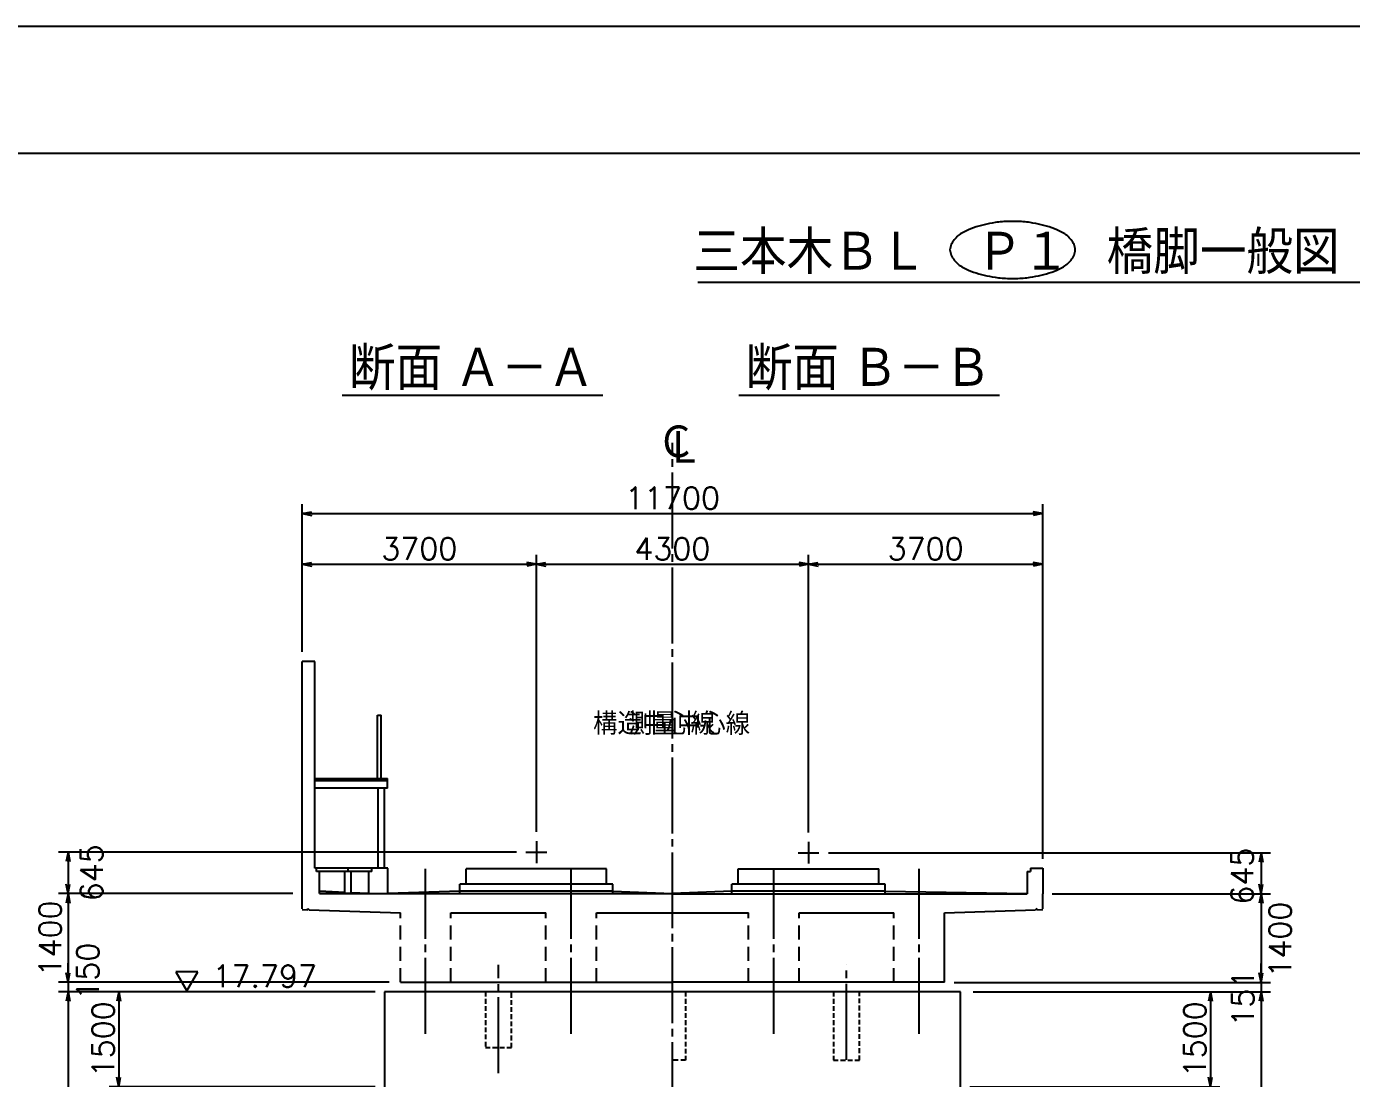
# Model space of a CAD drawing. Extents: x 284700 to 368800, y 984 to 60384.
# Drawn here: x 308585 to 329522, y 43762 to 60384 of the extents above; entities that cross this region are included whole.
import ezdxf
from ezdxf.enums import TextEntityAlignment as Align

# ---------------------------------------------------------------- set-up
doc = ezdxf.new("R2010")
doc.units = 0
doc.header["$LTSCALE"] = 300
doc.header["$MEASUREMENT"] = 0
doc.linetypes.add('HIDDEN', pattern=[0.375, 0.25, -0.125])
doc.linetypes.add('TEN1SEN1', pattern=[25, 20, -1.5, 2, -1.5])
doc.layers.get('0').update_dxf_attribs({"linetype": 'CONTINUOUS'})
doc.layers.get('DEFPOINTS').update_dxf_attribs({"linetype": 'CONTINUOUS'})
for name, color, linetype in [('寸法', 1, 'CONTINUOUS'), ('枠', 2, 'CONTINUOUS'), ('構造上部', 4, 'CONTINUOUS'), ('構造線', 3, 'CONTINUOUS'), ('記号-1', 7, 'CONTINUOUS')]:
    doc.layers.add(name, color=color, linetype=linetype)
doc.styles.add('MS明朝', font='MS PMincho.ttf')
doc.styles.get("Standard").update_dxf_attribs({"font": 'romans.shx', "bigfont": 'extfont.shx'})
doc.styles.add('ｽﾀｲﾙ1', font='txt.shx', dxfattribs={"bigfont": 'bigfont.shx'})
doc.dimstyles.new('DIMST1_100', dxfattribs={"dimscale": 100, "dimtxt": 3.5, "dimasz": 1.5, "dimexe": 1.5, "dimexo": 1.5, "dimgap": 0.7, "dimtad": 1, "dimdec": 0, "dimzin": 0, "dimdsep": 46, "dimtxsty": 'Standard', "dimblk": 'arrow_1', "dimcen": 1.5, "dimdle": 3, "dimclrd": 1, "dimclre": 1, "dimclrt": 3, "dimaunit": 1, "dimadec": 3, "dimazin": 0, "dimtfac": 1, "dimtdec": 0, "dimtmove": 2, "dimatfit": 3, "dimldrblk": 'OPEN30', "dimfxl": 0, "dimtvp": 0.7, "dimtolj": 1, "dimtzin": 0, "dimarcsym": 0})

# ---------------------------------------------------------------- blocks, each defined once
blk = doc.blocks.new('arrow_1')
at = {"color": 0}
for p, q in [((0, 0), (-1, 0.2)), ((0, 0), (-1, -0.2)), ((-1, 0), (0, 0))]:
    blk.add_line(p, q, dxfattribs=at)
blk = doc.blocks.new('*D6')
at = {"layer": 'DEFPOINTS', "color": 0}
for p in [(314242, 45131), (309242, 36631), (314242, 36631)]:
    blk.add_point(p, dxfattribs=at)
at = {"layer": '寸法', "color": 1, "lineweight": -2}
for p, q in [((314092, 45131), (309092, 45131)), ((309242, 44981), (309242, 36781)), ((314092, 36631), (309092, 36631))]:
    blk.add_line(p, q, dxfattribs=at)
at = {"layer": '寸法', "color": 1, "lineweight": -2, "xscale": 150, "yscale": 150, "zscale": 150}
for p, rotation in [((309242, 45131), 90), ((309242, 36631), 270)]:
    blk.add_blockref('arrow_1', p, dxfattribs=dict(at, rotation=rotation))
at = {"layer": '寸法', "color": 3, "insert": (308997, 40881), "char_height": 350, "attachment_point": 5, "rotation": 90}
blk.add_mtext('\\A1;8500', dxfattribs=at)
blk = doc.blocks.new('_Open30')
at = {"layer": '記号-1', "color": 0, "linetype": 'Continuous', "lineweight": -2}
for p, q in [((-1, 0.27), (0, 0)), ((0, 0), (-1, -0.27)), ((0, 0), (-1, 0))]:
    blk.add_line(p, q, dxfattribs=at)
blk = doc.blocks.new('*D9')
at = {"layer": 'DEFPOINTS', "color": 0}
for p in [(323392, 45131), (323342, 36631), (328092, 36631)]:
    blk.add_point(p, dxfattribs=at)
at = {"layer": '寸法', "color": 1, "lineweight": -2}
for p, q in [((323542, 45131), (328242, 45131)), ((328092, 44981), (328092, 36781)), ((323492, 36631), (328242, 36631))]:
    blk.add_line(p, q, dxfattribs=at)
at = {"layer": '寸法', "color": 1, "lineweight": -2, "xscale": 150, "yscale": 150, "zscale": 150}
for p, rotation in [((328092, 45131), 90), ((328092, 36631), 270)]:
    blk.add_blockref('arrow_1', p, dxfattribs=dict(at, rotation=rotation))
at = {"layer": '寸法', "color": 3, "insert": (327847, 40881), "char_height": 350, "attachment_point": 5, "rotation": 90}
blk.add_mtext('\\A1;8500', dxfattribs=at)
blk = doc.blocks.new('*D14')
at = {"layer": 'DEFPOINTS', "color": 0}
for p in [(312792, 46683), (309242, 45282), (314467, 45282)]:
    blk.add_point(p, dxfattribs=at)
at = {"layer": '寸法', "color": 1, "lineweight": -2}
for p, q in [((312642, 46683), (309092, 46683)), ((309242, 46533), (309242, 45432)), ((314317, 45282), (309092, 45282))]:
    blk.add_line(p, q, dxfattribs=at)
at = {"layer": '寸法', "color": 1, "lineweight": -2, "xscale": 150, "yscale": 150, "zscale": 150}
for p, rotation in [((309242, 46683), 90), ((309242, 45282), 270)]:
    blk.add_blockref('arrow_1', p, dxfattribs=dict(at, rotation=rotation))
at = {"layer": '寸法', "color": 3, "insert": (308959, 45974), "char_height": 350, "attachment_point": 5, "rotation": 90}
blk.add_mtext('\\A1;1400', dxfattribs=at)
blk = doc.blocks.new('*D15')
at = {"layer": 'DEFPOINTS', "color": 0}
for p in [(314467, 45282), (309242, 45131), (314242, 45131)]:
    blk.add_point(p, dxfattribs=at)
at = {"layer": '寸法', "color": 1, "lineweight": -2}
for p, q in [((309242, 45432), (309242, 45582)), ((314317, 45282), (309092, 45282)), ((309242, 45282), (309242, 45131)), ((314092, 45131), (309092, 45131)), ((309242, 44981), (309242, 44831))]:
    blk.add_line(p, q, dxfattribs=at)
at = {"layer": '寸法', "color": 1, "lineweight": -2, "xscale": 150, "yscale": 150, "zscale": 150}
for p, rotation in [((309242, 45282), 270), ((309242, 45131), 90)]:
    blk.add_blockref('arrow_1', p, dxfattribs=dict(at, rotation=rotation))
at = {"layer": '寸法', "color": 3, "insert": (309555, 45456), "char_height": 350, "attachment_point": 5, "rotation": 90}
blk.add_mtext('\\A1;150', dxfattribs=at)
blk = doc.blocks.new('*D16')
at = {"layer": 'DEFPOINTS', "color": 0}
for p in [(323092, 45281), (323392, 45131), (328092, 45131)]:
    blk.add_point(p, dxfattribs=at)
at = {"layer": '寸法', "color": 1, "lineweight": -2}
for p, q in [((328092, 45431), (328092, 45581)), ((323242, 45281), (328242, 45281)), ((328092, 45281), (328092, 45131)), ((323542, 45131), (328242, 45131)), ((328092, 44981), (328092, 44831))]:
    blk.add_line(p, q, dxfattribs=at)
at = {"layer": '寸法', "color": 1, "lineweight": -2, "xscale": 150, "yscale": 150, "zscale": 150}
for p, rotation in [((328092, 45281), 270), ((328092, 45131), 90)]:
    blk.add_blockref('arrow_1', p, dxfattribs=dict(at, rotation=rotation))
at = {"layer": '寸法', "color": 3, "insert": (327806, 45031), "char_height": 350, "attachment_point": 5, "rotation": 90}
blk.add_mtext('\\A1;151', dxfattribs=at)
blk = doc.blocks.new('*D18')
at = {"layer": 'DEFPOINTS', "color": 0}
for p in [(314242, 45131), (310042, 43631), (314242, 43631)]:
    blk.add_point(p, dxfattribs=at)
at = {"layer": '寸法', "color": 1, "lineweight": -2}
for p, q in [((314092, 45131), (309892, 45131)), ((310042, 44981), (310042, 43781)), ((314092, 43631), (309892, 43631))]:
    blk.add_line(p, q, dxfattribs=at)
at = {"layer": '寸法', "color": 1, "lineweight": -2, "xscale": 150, "yscale": 150, "zscale": 150}
for p, rotation in [((310042, 45131), 90), ((310042, 43631), 270)]:
    blk.add_blockref('arrow_1', p, dxfattribs=dict(at, rotation=rotation))
at = {"layer": '寸法', "color": 3, "insert": (309797, 44381), "char_height": 350, "attachment_point": 5, "rotation": 90}
blk.add_mtext('\\A1;1500', dxfattribs=at)
blk = doc.blocks.new('*D23')
at = {"layer": 'DEFPOINTS', "color": 0}
for p in [(323392, 45131), (323342, 43631), (327292, 43631)]:
    blk.add_point(p, dxfattribs=at)
at = {"layer": '寸法', "color": 1, "lineweight": -2}
for p, q in [((323542, 45131), (327442, 45131)), ((327292, 44981), (327292, 43781)), ((323492, 43631), (327442, 43631))]:
    blk.add_line(p, q, dxfattribs=at)
at = {"layer": '寸法', "color": 1, "lineweight": -2, "xscale": 150, "yscale": 150, "zscale": 150}
for p, rotation in [((327292, 45131), 90), ((327292, 43631), 270)]:
    blk.add_blockref('arrow_1', p, dxfattribs=dict(at, rotation=rotation))
at = {"layer": '寸法', "color": 3, "insert": (327047, 44381), "char_height": 350, "attachment_point": 5, "rotation": 90}
blk.add_mtext('\\A1;1500', dxfattribs=at)
blk = doc.blocks.new('*D24')
at = {"layer": 'DEFPOINTS', "color": 0}
for p in [(316477, 47339), (309242, 46683), (312942, 46683)]:
    blk.add_point(p, dxfattribs=at)
at = {"layer": '寸法', "color": 1, "lineweight": -2}
for p, q in [((316327, 47339), (309092, 47339)), ((309242, 47189), (309242, 46833)), ((312792, 46683), (309092, 46683))]:
    blk.add_line(p, q, dxfattribs=at)
at = {"layer": '寸法', "color": 1, "lineweight": -2, "xscale": 150, "yscale": 150, "zscale": 150}
for p, rotation in [((309242, 47339), 90), ((309242, 46683), 270)]:
    blk.add_blockref('arrow_1', p, dxfattribs=dict(at, rotation=rotation))
at = {"layer": '寸法', "color": 3, "insert": (309614, 47012), "char_height": 350, "attachment_point": 5, "rotation": 90}
blk.add_mtext('\\A1;645', dxfattribs=at)
blk = doc.blocks.new('*D25')
at = {"layer": 'DEFPOINTS', "color": 0}
for p in [(321107, 47328), (324792, 46681), (328092, 46681)]:
    blk.add_point(p, dxfattribs=at)
at = {"layer": '寸法', "color": 1, "lineweight": -2}
for p, q in [((321257, 47328), (328242, 47328)), ((328092, 47178), (328092, 46831)), ((324942, 46681), (328242, 46681))]:
    blk.add_line(p, q, dxfattribs=at)
at = {"layer": '寸法', "color": 1, "lineweight": -2, "xscale": 150, "yscale": 150, "zscale": 150}
for p, rotation in [((328092, 47328), 90), ((328092, 46681), 270)]:
    blk.add_blockref('arrow_1', p, dxfattribs=dict(at, rotation=rotation))
at = {"layer": '寸法', "color": 3, "insert": (327794, 46960), "char_height": 350, "attachment_point": 5, "rotation": 90}
blk.add_mtext('\\A1;645', dxfattribs=at)
blk = doc.blocks.new('*D65')
at = {"layer": 'DEFPOINTS', "color": 0}
for p in [(324643, 52687), (312942, 50351), (324643, 47083)]:
    blk.add_point(p, dxfattribs=at)
at = {"layer": '寸法', "color": 1, "lineweight": -2}
for p, q in [((312942, 50501), (312942, 52837)), ((324643, 47233), (324643, 52837)), ((313092, 52687), (324493, 52687))]:
    blk.add_line(p, q, dxfattribs=at)
at = {"layer": '寸法', "color": 1, "lineweight": -2, "xscale": 150, "yscale": 150, "zscale": 150, "rotation": 180}
blk.add_blockref('arrow_1', (312942, 52687), dxfattribs=at)
at = {"layer": '寸法', "color": 1, "lineweight": -2, "xscale": 150, "yscale": 150, "zscale": 150}
blk.add_blockref('arrow_1', (324643, 52687), dxfattribs=at)
at = {"layer": '寸法', "color": 3, "insert": (318792, 52932), "char_height": 350, "attachment_point": 5}
blk.add_mtext('\\A1;11700', dxfattribs=at)
blk = doc.blocks.new('*D64')
at = {"layer": 'DEFPOINTS', "color": 0}
for p in [(316642, 51887), (312942, 50351), (316642, 47511)]:
    blk.add_point(p, dxfattribs=at)
at = {"layer": '寸法', "color": 1, "lineweight": -2}
for p, q in [((312942, 50501), (312942, 52037)), ((316642, 47661), (316642, 52037)), ((313092, 51887), (316492, 51887))]:
    blk.add_line(p, q, dxfattribs=at)
at = {"layer": '寸法', "color": 1, "lineweight": -2, "xscale": 150, "yscale": 150, "zscale": 150, "rotation": 180}
blk.add_blockref('arrow_1', (312942, 51887), dxfattribs=at)
at = {"layer": '寸法', "color": 1, "lineweight": -2, "xscale": 150, "yscale": 150, "zscale": 150}
blk.add_blockref('arrow_1', (316642, 51887), dxfattribs=at)
at = {"layer": '寸法', "color": 3, "insert": (314792, 52132), "char_height": 350, "attachment_point": 5}
blk.add_mtext('\\A1;3700', dxfattribs=at)
blk = doc.blocks.new('*D62')
at = {"layer": 'DEFPOINTS', "color": 0}
for p in [(320942, 51887), (320942, 48170), (316642, 48055)]:
    blk.add_point(p, dxfattribs=at)
at = {"layer": '寸法', "color": 1, "lineweight": -2}
for p, q in [((316642, 48205), (316642, 52037)), ((320942, 48320), (320942, 52037)), ((316792, 51887), (320792, 51887))]:
    blk.add_line(p, q, dxfattribs=at)
at = {"layer": '寸法', "color": 1, "lineweight": -2, "xscale": 150, "yscale": 150, "zscale": 150, "rotation": 180}
blk.add_blockref('arrow_1', (316642, 51887), dxfattribs=at)
at = {"layer": '寸法', "color": 1, "lineweight": -2, "xscale": 150, "yscale": 150, "zscale": 150}
blk.add_blockref('arrow_1', (320942, 51887), dxfattribs=at)
at = {"layer": '寸法', "color": 3, "insert": (318792, 52132), "char_height": 350, "attachment_point": 5}
blk.add_mtext('\\A1;4300', dxfattribs=at)
blk = doc.blocks.new('*D63')
at = {"layer": 'DEFPOINTS', "color": 0}
for p in [(324642, 51887), (324642, 47681), (320942, 47501)]:
    blk.add_point(p, dxfattribs=at)
at = {"layer": '寸法', "color": 1, "lineweight": -2}
for p, q in [((320942, 47651), (320942, 52037)), ((324642, 47831), (324642, 52037)), ((321092, 51887), (324492, 51887))]:
    blk.add_line(p, q, dxfattribs=at)
at = {"layer": '寸法', "color": 1, "lineweight": -2, "xscale": 150, "yscale": 150, "zscale": 150, "rotation": 180}
blk.add_blockref('arrow_1', (320942, 51887), dxfattribs=at)
at = {"layer": '寸法', "color": 1, "lineweight": -2, "xscale": 150, "yscale": 150, "zscale": 150}
blk.add_blockref('arrow_1', (324642, 51887), dxfattribs=at)
at = {"layer": '寸法', "color": 3, "insert": (322792, 52132), "char_height": 350, "attachment_point": 5}
blk.add_mtext('\\A1;3700', dxfattribs=at)
blk = doc.blocks.new('*D89')
at = {"layer": 'DEFPOINTS', "color": 0, "linetype": 'Continuous'}
for p in [(324642, 46681), (323092, 45281), (328092, 45281)]:
    blk.add_point(p, dxfattribs=at)
at = {"layer": '構造上部', "color": 1, "linetype": 'Continuous', "lineweight": -2}
for p, q in [((324792, 46681), (328242, 46681)), ((328092, 46531), (328092, 45431)), ((323242, 45281), (328242, 45281))]:
    blk.add_line(p, q, dxfattribs=at)
at = {"layer": '構造上部', "color": 1, "linetype": 'Continuous', "lineweight": -2, "xscale": 150, "yscale": 150, "zscale": 150}
for p, rotation in [((328092, 46681), 90), ((328092, 45281), 270)]:
    blk.add_blockref('arrow_1', p, dxfattribs=dict(at, rotation=rotation))
at = {"layer": '構造上部', "color": 3, "linetype": 'Continuous', "insert": (328394, 45955), "char_height": 350, "attachment_point": 5, "rotation": 90}
blk.add_mtext('\\A1;1400', dxfattribs=at)

msp = doc.modelspace()

# ---------------------------------------------------------------- linework, layer by layer
at = {"layer": '寸法', "color": 1, "linetype": 'Continuous'}
for p, q in [((310946.12905, 45444.56116), (311119.32905, 45144.56116)), ((311292.53905, 45444.56116), (310946.12905, 45444.56116)), ((311119.32905, 45144.56116), (311292.53905, 45444.56116))]:
    msp.add_line(p, q, dxfattribs=at)
at = {"layer": '枠', "color": 1, "linetype": 'Continuous', "flags": 128}
msp.add_lwpolyline([(284699.58994, 60383.71503), (284699.58994, 983.71503), (368799.58994, 983.71503), (368799.58994, 60383.71503), (284699.58994, 60383.71503)], dxfattribs=at)
at = {"layer": '枠', "color": 2, "linetype": 'Continuous', "flags": 128}
msp.add_lwpolyline([(287699.58994, 2983.71503), (287699.58994, 58383.71503), (366799.58994, 58383.71503), (366799.58994, 2983.71503), (287699.58994, 2983.71503)], dxfattribs=at)
at = {"layer": '構造上部', "ltscale": 2}
for p, q in [((312942.26994, 46440.28945), (312942.26994, 50351.42022)), ((313142.26994, 47083.42022), (313142.26994, 50351.42022)), ((314131.86994, 48501.42022), (314131.86994, 49501.42022)), ((314191.86994, 48501.42022), (314191.86994, 49501.42022)), ((314291.86994, 48351.42022), (314291.86994, 48501.42022)), ((314141.86994, 47083.42022), (314141.86994, 48351.42022)), ((314241.86994, 47083.42022), (314241.86994, 48351.42022)), ((313167.26994, 47033.42022), (313167.26994, 47083.42022)), ((313217.26994, 46683.42022), (313217.26994, 47033.42022)), ((313617.26994, 46683.42022), (313617.26994, 47033.42022)), ((313667.26994, 47033.42022), (313667.26994, 47083.42022)), ((313717.26994, 46683.42022), (313717.26994, 47033.42022)), ((313992.26994, 46683.42022), (313992.26994, 47033.42022)), ((314042.26994, 47033.42022), (314042.26994, 47083.42022)), ((314292.26994, 46683.42022), (314292.26994, 47083.42022)), ((324397.26994, 47033.42022), (324447.26994, 47033.42022)), ((324397.26994, 47033.42022), (324397.26994, 46681.42022)), ((324447.26994, 47083.42022), (324642.58789, 47083.42022)), ((324447.26994, 47083.42022), (324447.26994, 47033.42022)), ((324642.58789, 47083.42022), (324642.26994, 46681.42022)), ((324642.26994, 46440.28945), (324642.26994, 46681.42022)), ((313033.11925, 46449.64056), (313054.12569, 46427.51837)), ((313033.11925, 46428.48056), (313033.11925, 46449.64056)), ((324551.24994, 46449.64409), (324530.52224, 46427.81546)), ((324551.24994, 46428.48409), (324551.24994, 46449.64409))]:
    msp.add_line(p, q, dxfattribs=at)
at = {"layer": '構造上部', "linetype": 'Continuous'}
for p, q in [((313142.26994, 50351.42022), (312942.26994, 50351.42022)), ((314131.86994, 49501.42022), (314191.86994, 49501.42022)), ((313142.26994, 48501.42022), (314291.86994, 48501.42022)), ((313142.26994, 48471.42022), (314291.86994, 48471.42022)), ((314291.86994, 48351.42022), (313142.26994, 48351.42022)), ((316477.23629, 47338.62311), (316806.93338, 47338.62311)), ((316642.08483, 47510.77771), (316642.08483, 47166.4685)), ((320777.32139, 47328.42022), (321107.01849, 47328.42022)), ((320942.16994, 47500.57482), (320942.16994, 47156.26562)), ((314292.26994, 47083.42022), (313142.26994, 47083.42022)), ((314042.26994, 47033.42022), (313167.26994, 47033.42022)), ((317752.08483, 47073.42022), (315532.08483, 47073.42022)), ((315532.08483, 46833.42022), (315532.08483, 47073.42022)), ((317752.08483, 46833.42022), (317752.08483, 47073.42022)), ((319832.16994, 47072.21733), (322052.16994, 47072.21733)), ((319832.16994, 46832.21733), (319832.16994, 47072.21733)), ((322052.16994, 46832.21733), (322052.16994, 47072.21733)), ((313617.26994, 46702.77506), (313217.26994, 46723.42022)), ((313992.26994, 46683.42022), (313717.26994, 46697.61377)), ((315432.08483, 46723.42022), (314292.26994, 46683.42022)), ((317852.08483, 46833.42022), (315432.08483, 46833.42022)), ((315432.08483, 46683.42022), (315432.08483, 46833.42022)), ((317852.08483, 46723.42022), (315432.08483, 46723.42022)), ((317852.08483, 46683.42022), (317852.08483, 46833.42022)), ((317852.08483, 46723.42022), (318792.26994, 46683.42022)), ((319732.16994, 46722.21733), (318792.26994, 46683.42022)), ((322152.16994, 46832.21733), (319732.16994, 46832.21733)), ((319732.16994, 46682.21733), (319732.16994, 46832.21733)), ((322152.16994, 46722.21733), (319732.16994, 46722.21733)), ((322152.16994, 46682.21733), (322152.16994, 46832.21733)), ((322152.16994, 46722.21733), (324397.26994, 46683.42022)), ((313992.26994, 46683.42022), (313217.26994, 46683.42022)), ((313217.26994, 46683.42022), (318792.26994, 46683.42022)), ((318792.26994, 46681.42022), (324397.26994, 46681.42022)), ((312942.26994, 46431.42022), (313033.11925, 46428.4896)), ((313053.83809, 46427.82125), (314492.26994, 46381.42022)), ((315292.26994, 46381.42022), (316792.26994, 46381.42022)), ((317592.26994, 46381.42022), (319992.26994, 46381.42022)), ((320792.26994, 46381.42022), (322292.26994, 46381.42022)), ((323092.26994, 46381.42022), (324530.52224, 46427.81546)), ((323092.26994, 45281.42022), (323092.26994, 46381.42022)), ((324551.24994, 46428.48409), (324642.26994, 46431.42022)), ((314493.04467, 45281.59515), (318792.26994, 45281.59515))]:
    msp.add_line(p, q, dxfattribs=at)
at = {"layer": '構造上部', "linetype": 'HIDDEN', "ltscale": 3}
for p, q in [((314492.26994, 45281.59515), (314492.26994, 46381.59515)), ((315292.26994, 45281.59515), (315292.26994, 46381.59515)), ((316792.26994, 45281.59515), (316792.26994, 46381.59515)), ((317592.26994, 45281.59515), (317592.26994, 46381.59515)), ((319992.26994, 45281.42022), (319992.26994, 46381.42022)), ((320792.26994, 45281.42022), (320792.26994, 46381.42022)), ((322292.26994, 45281.42022), (322292.26994, 46381.42022))]:
    msp.add_line(p, q, dxfattribs=at)
at = {"layer": '構造上部', "color": 1, "linetype": 'TEN1SEN1', "ltscale": 0.2}
for p, q in [((316042.26994, 43844.80704), (316042.26994, 45556.2533)), ((321542.26994, 44055.55424), (321542.26994, 45556.2533))]:
    msp.add_line(p, q, dxfattribs=at)
at = {"layer": '構造上部', "linetype": 'Continuous', "ltscale": 3}
msp.add_line((323092.26994, 45281.42022), (318792.26994, 45281.42022), dxfattribs=at)
at = {"layer": '構造上部', "color": 4, "linetype": 'HIDDEN'}
for p, q in [((316247.26994, 45131.15503), (315837.26994, 45131.15503)), ((315837.26994, 45131.15503), (315837.26994, 44251.15503)), ((316247.26994, 44251.15503), (316247.26994, 45131.15503)), ((318997.26994, 45131.15503), (318997.26994, 44051.15503)), ((321337.26994, 45131.15503), (321337.26994, 44051.15503)), ((321747.26994, 44051.15503), (321747.26994, 45131.15503)), ((315837.26994, 44251.15503), (316247.26994, 44251.15503)), ((318997.26994, 44051.15503), (318792.26994, 44051.15503)), ((321337.26994, 44051.15503), (321747.26994, 44051.15503))]:
    msp.add_line(p, q, dxfattribs=at)
at = {"layer": '構造線', "color": 1, "linetype": 'TEN1SEN1', "ltscale": 0.2}
for p, q in [((318792.26994, 31134.97339), (318792.26994, 53804.75057)), ((314892.26994, 44469.14623), (314892.26994, 47075.89131)), ((317192.26994, 44469.14623), (317192.26994, 47075.89131)), ((320392.26994, 44469.14623), (320392.26994, 47075.89131)), ((322692.26994, 44469.14623), (322692.26994, 47075.89131))]:
    msp.add_line(p, q, dxfattribs=at)
at = {"layer": '構造線', "linetype": 'Continuous'}
for p, q in [((314242.25994, 45131.15503), (314242.25994, 43631.15503)), ((318792.26994, 45131.15503), (314242.25994, 45131.15503)), ((323342.25994, 45131.15503), (318792.26994, 45131.15503)), ((323342.25994, 43631.15503), (323342.25994, 45131.15503))]:
    msp.add_line(p, q, dxfattribs=at)
at = {"layer": '記号-1', "color": 2, "linetype": 'Continuous'}
for p, q in [((335606.97103, 56337.28512), (319191.46592, 56337.28512)), ((313573.72639, 54556.05503), (317692.60957, 54556.05503)), ((319842.77639, 54556.05503), (323961.65957, 54556.05503))]:
    msp.add_line(p, q, dxfattribs=at)
at = {"layer": '記号-1', "color": 4, "linetype": 'Continuous', "flags": 128}
msp.add_lwpolyline([(325157.57438, 56853.53086), (325156.17038, 56875.01386), (325152.17438, 56896.18186), (325145.85638, 56916.98986), (325137.52238, 56937.33886), (325127.46938, 56957.21986), (325115.95838, 56976.54286), (325103.29538, 56995.25386), (325089.76838, 57013.28086), (325075.66538, 57030.59686), (325061.29238, 57047.11186), (325045.31738, 57063.66286), (325028.21738, 57079.05286), (325010.13638, 57093.36286), (324991.19138, 57106.72786), (324971.56238, 57119.20186), (324951.34838, 57130.89286), (324930.72038, 57141.89986), (324909.78638, 57152.30386), (324888.69938, 57162.21286), (324867.60338, 57171.73486), (324827.32838, 57188.62786), (324786.38738, 57203.94586), (324744.90638, 57217.82386), (324702.94838, 57230.40586), (324660.59438, 57241.79086), (324617.93438, 57252.13186), (324575.02238, 57261.51886), (324531.95738, 57270.11386), (324488.81138, 57278.04286), (324445.66538, 57285.40486), (324418.12538, 57289.61686), (324390.47738, 57293.12686), (324362.73938, 57296.02486), (324334.93838, 57298.35586), (324307.09238, 57300.15586), (324279.20138, 57301.53286), (324251.29238, 57302.47786), (324223.37438, 57303.10786), (324195.45638, 57303.44086), (324167.57438, 57303.53086), (324139.69238, 57303.44086), (324111.77438, 57303.10786), (324083.86538, 57302.47786), (324055.94738, 57301.53286), (324028.06538, 57300.15586), (324000.21038, 57298.35586), (323972.40938, 57296.02486), (323944.67138, 57293.12686), (323917.03238, 57289.61686), (323889.48338, 57285.40486), (323846.33738, 57278.04286), (323803.19138, 57270.11386), (323760.12638, 57261.51886), (323717.22338, 57252.13186), (323674.55438, 57241.79086), (323632.20038, 57230.40586), (323590.23338, 57217.82386), (323548.76138, 57203.94586), (323507.83838, 57188.62786), (323467.54538, 57171.73486), (323446.44938, 57162.21286), (323425.36238, 57152.30386), (323404.44638, 57141.89986), (323383.80038, 57130.89286), (323363.58638, 57119.20186), (323343.95738, 57106.72786), (323325.02138, 57093.36286), (323306.93138, 57079.05286), (323289.83138, 57063.66286), (323273.87438, 57047.11186), (323259.48338, 57030.59686), (323245.38038, 57013.28086), (323231.86238, 56995.25386), (323219.20838, 56976.54286), (323207.69738, 56957.21986), (323197.62638, 56937.33886), (323189.29238, 56916.98986), (323182.97438, 56896.18186), (323178.97838, 56875.01386), (323177.57438, 56853.53086), (323178.97838, 56832.04786), (323182.97438, 56810.87986), (323189.29238, 56790.08086), (323197.62638, 56769.72286), (323207.69738, 56749.84186), (323219.20838, 56730.51886), (323231.86238, 56711.80786), (323245.38038, 56693.78086), (323259.48338, 56676.46486), (323273.87438, 56659.94986), (323289.83138, 56643.40786), (323306.93138, 56628.00886), (323325.02138, 56613.68986), (323343.95738, 56600.33386), (323363.58638, 56587.85986), (323383.80038, 56576.17786), (323404.44638, 56565.16186), (323425.36238, 56554.74886), (323446.44938, 56544.84886), (323467.54538, 56535.33586), (323507.83838, 56518.43386), (323548.76138, 56503.11586), (323590.23338, 56489.23786), (323632.20038, 56476.65586), (323674.55438, 56465.27086), (323717.22338, 56454.93886), (323760.12638, 56445.54286), (323803.19138, 56436.94786), (323846.33738, 56429.01886), (323889.48338, 56421.65686), (323917.03238, 56417.46286), (323944.67138, 56413.93486), (323972.40938, 56411.03686), (324000.21038, 56408.71486), (324028.06538, 56406.90586), (324055.94738, 56405.53786), (324083.86538, 56404.58386), (324111.77438, 56403.96286), (324139.69238, 56403.62086), (324167.57438, 56403.53086), (324195.45638, 56403.62086), (324223.37438, 56403.96286), (324251.29238, 56404.58386), (324279.20138, 56405.53786), (324307.09238, 56406.90586), (324334.93838, 56408.71486), (324362.73938, 56411.03686), (324390.47738, 56413.93486), (324418.12538, 56417.46286), (324445.66538, 56421.65686), (324488.81138, 56429.01886), (324531.95738, 56436.94786), (324575.02238, 56445.54286), (324617.93438, 56454.93886), (324660.59438, 56465.27086), (324702.94838, 56476.65586), (324744.90638, 56489.23786), (324786.38738, 56503.11586), (324827.32838, 56518.43386), (324867.60338, 56535.33586), (324888.69938, 56544.84886), (324909.78638, 56554.74886), (324930.72038, 56565.16186), (324951.34838, 56576.17786), (324971.56238, 56587.85986), (324991.19138, 56600.33386), (325010.13638, 56613.68986), (325028.21738, 56628.00886), (325045.31738, 56643.40786), (325061.29238, 56659.94986), (325075.66538, 56676.46486), (325089.76838, 56693.78086), (325103.29538, 56711.80786), (325115.95838, 56730.51886), (325127.46938, 56749.84186), (325137.52238, 56769.72286), (325145.85638, 56790.08086), (325152.17438, 56810.87986), (325156.17038, 56832.04786), (325157.57438, 56853.53086)], dxfattribs=at)

# ---------------------------------------------------------------- texts
at = {"layer": '寸法', "color": 3, "style": 'ｽﾀｲﾙ1'}
for s, p in [('構造中心線', (318500.96558, 49191.81215)), ('測量中心線', (319055.04428, 49189.90637))]:
    msp.add_text(s, height=350, dxfattribs=at).set_placement(p, align=Align.CENTER)
at = {"layer": '寸法', "color": 3}
msp.add_text('17.797', height=350, dxfattribs=at).set_placement((311524.67669, 45203.68319))
at = {"layer": '記号-1', "color": 2, "style": 'MS明朝', "width": 0.9}
for s, p in [('三本木ＢＬ    Ｐ１   橋脚一般図', (324228.6625, 56540.00135)), ('断面 Ａ－Ａ', (315620.20229, 54706.05503)), ('断面 Ｂ－Ｂ', (321889.25229, 54706.05503))]:
    msp.add_text(s, height=600, dxfattribs=at).set_placement(p, align=Align.CENTER)
for s, p in [('Ｃ', (318544.74907, 53579.01369)), ('Ｌ', (318667.3574, 53490.43869))]:
    msp.add_text(s, height=500, dxfattribs=at).set_placement(p)

# ---------------------------------------------------------------- dimensions: what is measured, and where the dimension line sits
at = {"layer": '寸法', "color": 3}
for base, p1, p2, picture, middle in [((324642.58789, 52687.30503), (312942.26994, 50351.42022), (324642.58789, 47083.42022), '*D65', (318792.42892, 52932.30503)), ((316642.08483, 51887.30503), (312942.26994, 50351.42022), (316642.08483, 47510.77771), '*D64', (314792.17739, 52132.30503)), ((320942.16994, 51887.30503), (316642.08483, 48055.35792), (320942.16994, 48170.30963), '*D62', (318792.12739, 52132.30503)), ((324642.26994, 51887.30503), (320942.16994, 47500.57482), (324642.26994, 47681.15503), '*D63', (322792.21994, 52132.30503))]:
    dim = msp.add_linear_dim(base=base, p1=p1, p2=p2, dimstyle='DIMST1_100', dxfattribs=at)
    dim.commit()
    dim.dimension.update_dxf_attribs({"geometry": picture, "text_midpoint": middle})
for base, p1, p2, text, picture, middle in [((309242.18244, 46683.42022), (316477.23629, 47338.62311), (312942.26994, 46683.42022), '645', '*D24', (309614.35781, 47011.706)), ((309242.18244, 45281.59515), (312792.26994, 46683.42022), (314467.26994, 45281.59515), '1400', '*D14', (308958.67568, 45973.89462)), ((309242.18244, 45131.15503), (314467.26994, 45281.59515), (314242.25994, 45131.15503), '150', '*D15', (309554.90164, 45455.5982))]:
    dim = msp.add_linear_dim(base=base, p1=p1, p2=p2, angle=90, text=text, dimstyle='DIMST1_100', dxfattribs=at)
    dim.commit()
    dim.dimension.update_dxf_attribs({"geometry": picture, "text_midpoint": middle, "dimtype": 160})
at = {"layer": '寸法', "color": 1}
for base, p1, p2, text, picture, middle in [((328092.00244, 46681.42022), (321107.01849, 47328.42022), (324792.26994, 46681.42022), '645', '*D25', (327793.61737, 46960.20711)), ((328092.00244, 45131.15503), (323092.26994, 45281.42022), (323392.25994, 45131.15503), '151', '*D16', (327805.80555, 45031.15503))]:
    dim = msp.add_linear_dim(base=base, p1=p1, p2=p2, angle=90, text=text, dimstyle='DIMST1_100', dxfattribs=at)
    dim.commit()
    dim.dimension.update_dxf_attribs({"geometry": picture, "text_midpoint": middle, "dimtype": 160})
at = {"layer": '寸法', "color": 3}
for base, p1, p2, picture, middle in [((309242.18244, 36631.15503), (314242.25994, 45131.15503), (314242.18461, 36631.15503), '*D6', (308997.18244, 40881.15503)), ((310042.18244, 43631.15503), (314242.25994, 45131.15503), (314242.25994, 43631.15503), '*D18', (309797.18244, 44381.15503)), ((328092.00244, 36631.15503), (323392.25994, 45131.15503), (323342.18461, 36631.15503), '*D9', (327847.00244, 40881.15503)), ((327292.00244, 43631.15503), (323392.25994, 45131.15503), (323342.25994, 43631.15503), '*D23', (327047.00244, 44381.15503))]:
    dim = msp.add_linear_dim(base=base, p1=p1, p2=p2, angle=90, dimstyle='DIMST1_100', dxfattribs=at)
    dim.commit()
    dim.dimension.update_dxf_attribs({"geometry": picture, "text_midpoint": middle})
at = {"layer": '構造上部', "linetype": 'Continuous'}
dim = msp.add_linear_dim(base=(328092.00244, 45281.42022), p1=(324642.26994, 46681.42022), p2=(323092.26994, 45281.42022), angle=90, dimstyle='DIMST1_100', dxfattribs=at)
dim.commit()
dim.dimension.update_dxf_attribs({"geometry": '*D89', "text_midpoint": (328394.08845, 45955.10487), "dimtype": 160})

doc.saveas('drawing.dxf')
